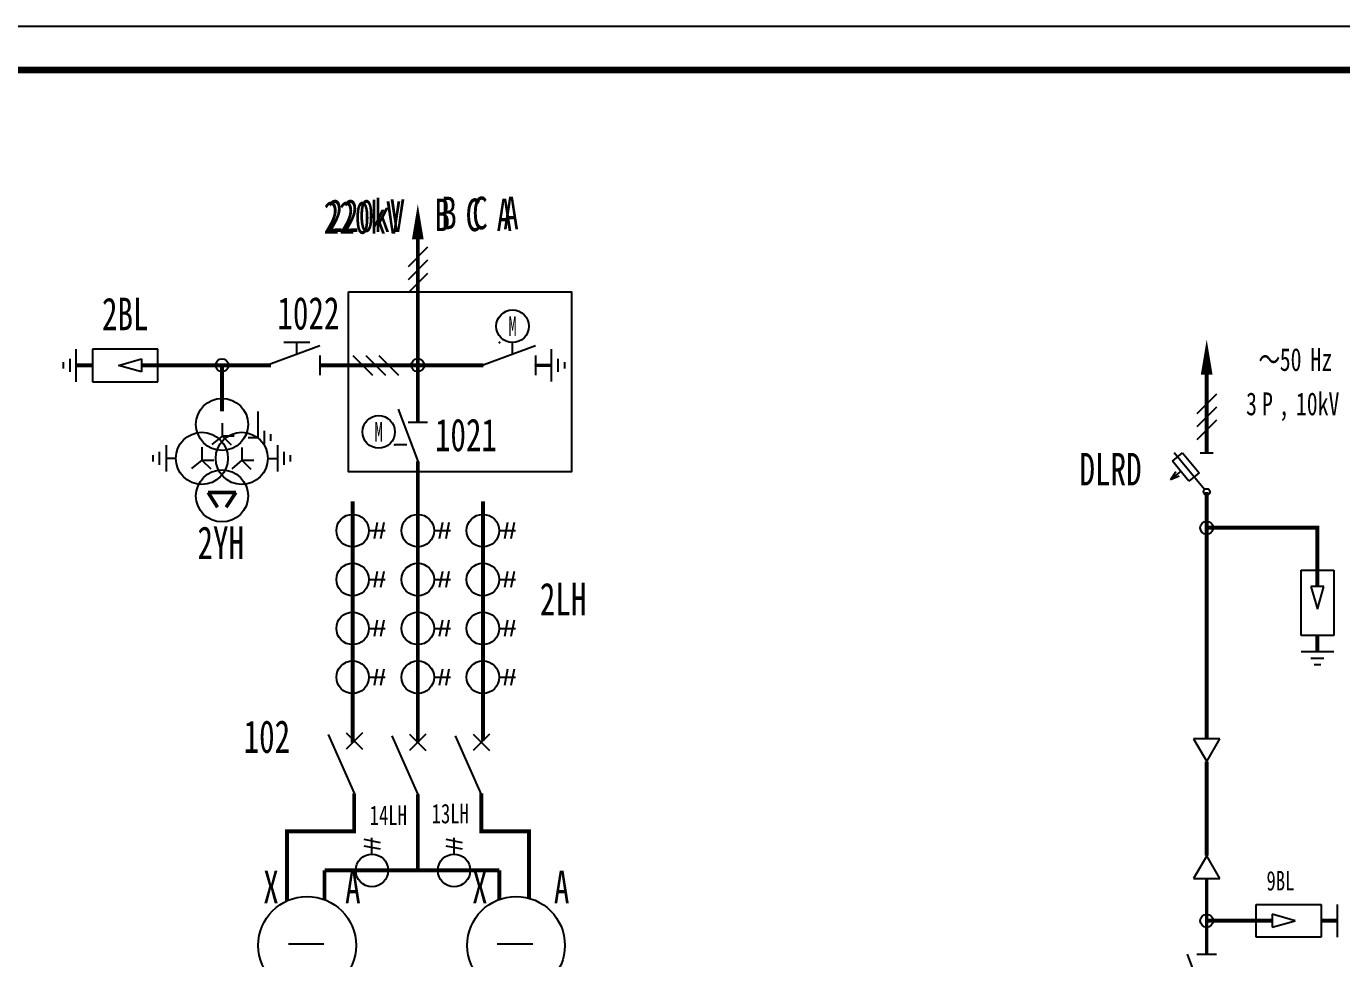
# Model space of a CAD drawing. Header units: millimetres. Extents: x 10667 to 23854, y -3427 to -2899.
# Drawn here: x 15503.4 to 15705.3, y -3041.9 to -2898.8 of the extents above; entities that cross this region are included whole.
import ezdxf
from ezdxf.enums import TextEntityAlignment as Align

# ---------------------------------------------------------------- set-up
doc = ezdxf.new("R2010")
doc.units = ezdxf.units.MM
doc.header["$LTSCALE"] = 10
doc.linetypes.add('DASHED', pattern=[11, 5, 0.5, 5, 0.5])
for name, color, linetype in [('3', 3, 'Continuous'), ('4', 1, 'Continuous'), ('BLOCK', 3, 'Continuous'), ('BOX', 7, 'Continuous'), ('LINE', 7, 'Continuous'), ('TEXT', 2, 'Continuous'), ('设    备', 3, 'Continuous'), ('设备编号', 2, 'Continuous'), ('连 接 线', 1, 'Continuous')]:
    doc.layers.add(name, color=color, linetype=linetype)
doc.layers.add('5', color=5, linetype='Continuous', lineweight=50)
doc.styles.add('HZ', font='SimSun.ttf', dxfattribs={"width": 0.7})
doc.styles.add('ITALIC', font='NSimSun.ttf', dxfattribs={"width": 0.7})

# ---------------------------------------------------------------- blocks, each defined once
blk = doc.blocks.new('$JT')
at = {"color": 3}
blk.add_lwpolyline([(0, 0, 1.8, 0, 0), (0, 5.41, 0, 0, 0)], format="xyseb", dxfattribs=at)
blk = doc.blocks.new('$110DLQ')
at = {"layer": 'BLOCK', "color": 3}
for p, q in [((-4, 1), (0, -8)), ((1.25, 1.25), (-1.25, -1.25)), ((-1.25, 1.25), (1.25, -1.25))]:
    blk.add_line(p, q, dxfattribs=at)
blk = doc.blocks.new('$LH')
at = {"color": 3}
for p, q in [((3.79, 1.25), (3.29, -1.25)), ((4.79, 1.25), (4.29, -1.25)), ((2.5, 0), (5, 0))]:
    blk.add_line(p, q, dxfattribs=at)
blk.add_circle((0, 0), 2.5, dxfattribs=at)
blk = doc.blocks.new('$3XB')
at = {"layer": 'BLOCK'}
for p, q in [((1.5, 3.5), (-1.5, 0.5)), ((1.5, 1.5), (-1.5, -1.5)), ((1.5, -0.5), (-1.5, -3.5))]:
    blk.add_line(p, q, dxfattribs=at)
blk = doc.blocks.new('$SGK1')
at = {"layer": 'BLOCK'}
for p, q in [((-3, 0), (0, -8)), ((-1.5, 0), (1.5, 0))]:
    blk.add_line(p, q, dxfattribs=at)
at = {"layer": 'TEXT', "color": 3}
for p, q in [((-3.5, -1.5), (-3.5, -5.5)), ((-1.6875, -3.5), (-3.5, -3.5))]:
    blk.add_line(p, q, dxfattribs=at)

msp = doc.modelspace()

# ---------------------------------------------------------------- linework, layer by layer
at = {"color": 3}
for centre in [(15546.49, -3039.85), (15578.55, -3039.85)]:
    msp.add_circle(centre, 7.5, dxfattribs=at)
at = {"layer": '4', "color": 2}
msp.add_lwpolyline([(10666.54, -2898.77), (23853.86, -2898.77), (23853.86, -3426.84), (10666.54, -3426.84)], close=True, dxfattribs=at)
at = {"layer": '5', "color": 2}
for p, q in [((15531.27, -2970.32), (15532.74, -2972.57)), ((15531.27, -2970.32), (15535.54, -2970.32)), ((15535.54, -2970.32), (15534.06, -2972.57))]:
    msp.add_line(p, q, dxfattribs=at)
at = {"layer": 'BOX', "const_width": 1.05}
msp.add_lwpolyline([(10677.66, -2905.48), (23845.41, -2905.48), (23845.41, -3422.56), (10677.66, -3422.56)], close=True, dxfattribs=at)
at = {"layer": '设    备'}
for p, q in [((15581.52, -2947.81), (15573.52, -2950.81)), ((15581.52, -2949.31), (15581.52, -2952.31)), ((15560.47, -2957.53), (15563.47, -2965.53)), ((15533.44, -2959.69), (15533.44, -2961.64)), ((15561.97, -2959.53), (15564.97, -2959.53)), ((15533.44, -2961.66), (15531.87, -2962.97)), ((15533.44, -2961.64), (15535.26, -2961.64)), ((15533.44, -2961.64), (15534.83, -2963.01)), ((15537.42, -2961.88), (15538.92, -2961.88)), ((15540.92, -2962.38), (15540.92, -2961.38)), ((15530.32, -2963.39), (15530.32, -2965.35)), ((15536.47, -2963.42), (15536.47, -2965.37)), ((15522.83, -2965.59), (15522.83, -2964.59)), ((15526.33, -2965.09), (15524.83, -2965.09)), ((15530.32, -2965.37), (15528.74, -2966.67)), ((15530.32, -2965.35), (15531.7, -2966.72)), ((15530.32, -2965.37), (15532.14, -2965.37)), ((15536.47, -2965.39), (15534.9, -2966.69)), ((15536.47, -2965.37), (15537.85, -2966.74)), ((15536.47, -2965.37), (15538.29, -2965.37)), ((15540.45, -2965.09), (15541.95, -2965.09)), ((15543.95, -2965.59), (15543.95, -2964.59)), ((15681.57, -3041.19), (15684.57, -3049.19)), ((15683.07, -3041.19), (15686.07, -3041.19))]:
    msp.add_line(p, q, dxfattribs=at)
at = {"layer": '设    备', "color": 3}
for p, q in [((15578.02, -2949.12), (15578.02, -2947.31)), ((15510.05, -2949.81), (15510.05, -2951.81)), ((15511.05, -2953.32), (15511.05, -2948.32)), ((15523.55, -2948.32), (15513.55, -2948.32)), ((15513.55, -2948.32), (15513.55, -2953.32)), ((15517.55, -2950.82), (15521.05, -2949.82)), ((15521.05, -2949.82), (15521.05, -2951.82)), ((15523.55, -2953.32), (15523.55, -2948.32)), ((15584.02, -2953.31), (15584.02, -2948.31)), ((15585.02, -2951.81), (15585.02, -2949.81)), ((15509.05, -2950.31), (15509.05, -2951.31)), ((15521.05, -2951.82), (15517.55, -2950.82)), ((15586.02, -2951.31), (15586.02, -2950.31)), ((15513.55, -2953.32), (15523.55, -2953.32)), ((15538.92, -2957.88), (15538.92, -2961.88)), ((15539.92, -2962.88), (15539.92, -2960.88)), ((15523.83, -2966.09), (15523.83, -2964.09)), ((15524.83, -2963.09), (15524.83, -2967.09)), ((15541.95, -2963.09), (15541.95, -2967.09)), ((15542.95, -2966.09), (15542.95, -2964.09)), ((15561.78, -2963.03), (15559.97, -2963.03)), ((15679.31, -2965.51), (15680.85, -2964.24)), ((15681.85, -2968.6), (15679.31, -2965.51)), ((15684.25, -2969.86), (15679.57, -2964.25)), ((15680.85, -2964.24), (15683.4, -2967.33)), ((15683.57, -2964.25), (15685.57, -2964.25)), ((15680.58, -2967.06), (15679.04, -2968.33)), ((15679.04, -2968.33), (15679.81, -2967.13)), ((15679.04, -2968.33), (15680.37, -2967.8)), ((15683.4, -2967.33), (15681.85, -2968.6)), ((15699.07, -2982.26), (15704.07, -2982.26)), ((15699.07, -2992.26), (15699.07, -2982.26)), ((15704.07, -2982.26), (15704.07, -2992.26)), ((15700.57, -2984.76), (15701.57, -2988.26)), ((15702.57, -2984.76), (15700.57, -2984.76)), ((15701.57, -2988.26), (15702.57, -2984.76)), ((15704.07, -2992.26), (15699.07, -2992.26)), ((15699.07, -2994.76), (15704.07, -2994.76)), ((15700.57, -2995.76), (15702.57, -2995.76)), ((15701.07, -2996.76), (15702.07, -2996.76)), ((15692.14, -3033.58), (15702.14, -3033.58)), ((15692.14, -3038.58), (15692.14, -3033.58)), ((15702.14, -3033.58), (15702.14, -3038.58)), ((15704.64, -3038.58), (15704.64, -3033.58)), ((15698.14, -3036.08), (15694.64, -3035.08)), ((15694.64, -3035.08), (15694.64, -3037.08)), ((15694.64, -3037.08), (15698.14, -3036.08)), ((15702.14, -3038.58), (15692.14, -3038.58))]:
    msp.add_line(p, q, dxfattribs=at)
for points, const_width in [([(15513.55, -2950.82), (15511.05, -2950.82)], 0.6), ([(15521.05, -2950.82), (15523.55, -2950.82)], 0.6), ([(15581.52, -2950.81), (15584.02, -2950.81)], 0.5), ([(15701.57, -2984.76), (15701.57, -2982.26)], 0.6), ([(15701.57, -2992.26), (15701.57, -2994.76)], 0.6), ([(15694.64, -3036.08), (15692.14, -3036.08)], 0.6), ([(15702.14, -3036.08), (15704.64, -3036.08)], 0.6)]:
    msp.add_lwpolyline(points, dxfattribs=dict(at, const_width=const_width))
at = {"layer": '设    备'}
for centre, radius in [((15578.02, -2944.81), 2.5), ((15563.47, -2950.81), 1), ((15533.42, -2959.88), 4), ((15557.47, -2961.03), 2.5), ((15530.33, -2965.09), 4), ((15536.45, -2965.09), 4), ((15533.42, -2970.86), 4), ((15684.57, -2970.25), 0.5)]:
    msp.add_circle(centre, radius, dxfattribs=at)
at = {"layer": '设    备', "color": 4}
for p in [(15576.03, -2947.32), (15559.97, -2963.02)]:
    msp.add_point(p, dxfattribs=at)
at = {"layer": '设    备'}
for p in [(15573.52, -2950.81), (15581.52, -2950.81), (15563.47, -2959.53), (15563.47, -2965.53)]:
    msp.add_point(p, dxfattribs=at)
at = {"layer": '连 接 线', "color": 3}
for p, q in [((15686.07, -2955.25), (15683.07, -2958.25)), ((15686.07, -2957.25), (15683.07, -2960.25)), ((15686.07, -2959.25), (15683.07, -2962.25)), ((15682.57, -3008.17), (15684.57, -3011.63)), ((15686.57, -3008.17), (15682.57, -3008.17)), ((15684.57, -3011.63), (15686.57, -3008.17)), ((15684.57, -3026.12), (15682.57, -3029.58)), ((15686.57, -3029.58), (15684.57, -3026.12)), ((15682.57, -3029.58), (15686.57, -3029.58)), ((15543.61, -3039.64), (15549.05, -3039.64)), ((15575.67, -3039.64), (15581.11, -3039.64))]:
    msp.add_line(p, q, dxfattribs=at)
at = {"layer": '连 接 线', "const_width": 0.6}
for points in [[(15563.47, -2959.53), (15563.47, -2931.48)], [(15535.06, -2950.81), (15523.56, -2950.81), (15523.56, -2950.81)], [(15533.42, -2957.88), (15533.42, -2950.81)], [(15540.92, -2950.81), (15535.06, -2950.81)], [(15563.47, -2950.81), (15548.42, -2950.81)], [(15573.52, -2950.81), (15563.47, -2950.81)], [(15563.47, -3008.69), (15563.47, -2965.53)], [(15543.38, -3033.02), (15543.38, -3022.35), (15553.71, -3022.34), (15553.71, -3016.5)], [(15563.47, -3028.35), (15563.47, -3016.69)], [(15580.54, -3032.62), (15580.54, -3022.35), (15573.22, -3022.34), (15573.22, -3016.5)], [(15549.15, -3028.35), (15549.15, -3032.84)], [(15563.47, -3028.35), (15549.15, -3028.35)], [(15563.47, -3028.35), (15575.99, -3028.35)], [(15575.99, -3028.35), (15575.99, -3032.8)], [(15684.57, -3036.07), (15692.13, -3036.07)]]:
    msp.add_lwpolyline(points, dxfattribs=at)
at = {"layer": '连 接 线', "color": 3, "linetype": 'DASHED'}
msp.add_lwpolyline([(15552.83, -2939.54), (15587.09, -2939.54), (15587.09, -2967.17), (15552.83, -2967.17)], close=True, dxfattribs=at)
at = {"layer": '连 接 线', "color": 0, "linetype": 'DASHED', "const_width": 0.6}
for points in [[(15684.57, -2951.75), (15684.57, -2964.25)], [(15684.57, -2970.25), (15684.57, -3008.17)], [(15684.57, -2975.75), (15701.57, -2975.75), (15701.57, -2982.25)], [(15684.57, -3011.63), (15684.57, -3026.08)]]:
    msp.add_lwpolyline(points, dxfattribs=at)
at = {"layer": '连 接 线', "color": 3, "const_width": 0.6}
for points in [[(15553.47, -2971.69), (15553.47, -3008.75)], [(15563.47, -2971.69), (15563.47, -3003.19)], [(15573.47, -2971.69), (15573.47, -3008.45)]]:
    msp.add_lwpolyline(points, dxfattribs=at)
at = {"layer": '连 接 线', "color": 1, "const_width": 0.5}
msp.add_lwpolyline([(15684.57, -3029.58), (15684.57, -3041.19)], dxfattribs=at)
at = {"layer": '连 接 线', "color": 3}
for centre in [(15533.42, -2950.81), (15684.57, -3036.07)]:
    msp.add_circle(centre, 1, dxfattribs=at)
at = {"layer": '连 接 线', "color": 0, "linetype": 'DASHED'}
msp.add_circle((15684.57, -2975.75), 1, dxfattribs=at)

# ---------------------------------------------------------------- block references
at = {"layer": 'LINE'}
for name, p in [('$3XB', (15563.47, -2936.19)), ('$110DLQ', (15553.71, -3008.5)), ('$110DLQ', (15563.47, -3008.69)), ('$110DLQ', (15573.22, -3008.69))]:
    msp.add_blockref(name, p, dxfattribs=at)
for name, p, rotation in [('$SGK1', (15548.42, -2950.81), 270), ('$3XB', (15557.01, -2950.81), 90)]:
    msp.add_blockref(name, p, dxfattribs=dict(at, rotation=rotation))
at = {"layer": '设    备'}
for p in [(15553.47, -2976.19), (15563.47, -2976.19), (15573.47, -2976.19), (15553.47, -2983.69), (15563.47, -2983.69), (15573.47, -2983.69), (15553.47, -2991.19), (15563.47, -2991.19), (15573.47, -2991.19), (15553.47, -2998.69), (15563.47, -2998.69), (15573.47, -2998.69)]:
    msp.add_blockref('$LH', p, dxfattribs=at)
at = {"layer": '设    备', "rotation": 90}
for p in [(15556.44, -3028.35), (15569.03, -3028.35)]:
    msp.add_blockref('$LH', p, dxfattribs=at)
at = {"layer": '连 接 线', "color": 3}
msp.add_blockref('$JT', (15563.47, -2931.48), dxfattribs=at)
at = {"layer": '连 接 线', "color": 3, "linetype": 'DASHED'}
msp.add_blockref('$JT', (15684.57, -2952.25), dxfattribs=at)

# ---------------------------------------------------------------- texts
at = {"layer": '3', "color": 3, "style": 'ITALIC', "width": 0.7}
for s, p in [('～', (15692.52, -2951.67)), ('50', (15695.79, -2951.67)), ('Hz', (15700.51, -2951.67)), ('3', (15690.62, -2958.47)), ('P', (15693.07, -2958.47)), ('10kV', (15698.27, -2958.47))]:
    msp.add_text(s, height=3.5, dxfattribs=at).set_placement(p)
at = {"layer": '3', "color": 7, "style": 'ITALIC', "width": 0.7}
msp.add_text(',', height=3.5, dxfattribs=at).set_placement((15695.6, -2958.47))
at = {"layer": '设    备', "style": 'HZ', "width": 0.62}
for p in [(15578.02, -2944.81), (15557.47, -2961.03)]:
    msp.add_text('M', height=3, dxfattribs=at).set_placement(p, align=Align.MIDDLE)
at = {"layer": '设备编号', "color": 6, "style": 'HZ', "width": 0.7}
for s, p in [('220kV', (15554.97, -2930.61)), ('220kV', (15555.59, -2930.32)), ('B C A', (15571.99, -2930.21)), ('B C A', (15573.02, -2929.92))]:
    msp.add_text(s, height=5, dxfattribs=at).set_placement(p, align=Align.CENTER)
for s, height, p in [('2BL', 5, (15514.99, -2945.42)), ('1022', 5, (15541.92, -2945.31)), ('1021', 5, (15566.1, -2963.99)), ('DLRD', 5, (15665.05, -2969.25)), ('2YH', 5, (15529.65, -2980.54)), ('2LH', 5, (15582.2, -2989.19)), ('102', 5, (15536.73, -3010.3)), ('14LH', 3, (15556.09, -3021.37)), ('13LH', 3, (15565.6, -3021.12)), ('X', 5, (15539.75, -3033.38)), ('A', 5, (15552.31, -3033.38)), ('X', 5, (15571.81, -3033.38)), ('A', 5, (15584.36, -3033.38)), ('9BL', 3, (15693.75, -3031.43))]:
    msp.add_text(s, height=height, dxfattribs=at).set_placement(p)

doc.saveas('drawing.dxf')
